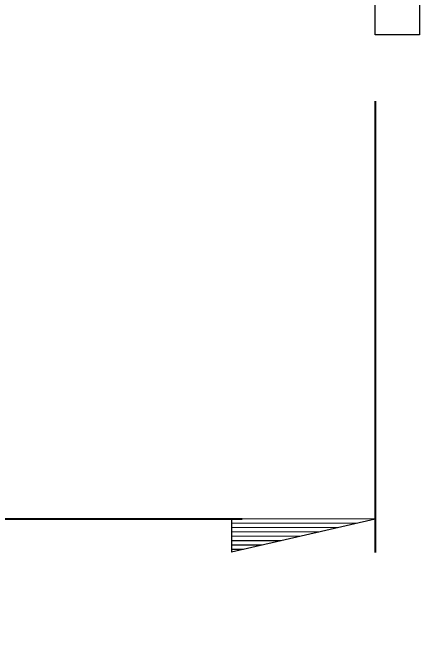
# Model space of a CAD drawing. Extents: x 83.6 to 158.5, y 132.1 to 157.1.
# Drawn here: x 128.673 to 130.966, y 135.503 to 139.014 of the extents above; entities that cross this region are included whole.
import ezdxf

# ---------------------------------------------------------------- set-up
doc = ezdxf.new("R2010")
doc.units = 0
doc.header["$LTSCALE"] = 0.5
doc.header["$MEASUREMENT"] = 0
doc.layers.get('0').update_dxf_attribs({"linetype": 'CONTINUOUS'})
doc.layers.get('DEFPOINTS').update_dxf_attribs({"linetype": 'CONTINUOUS'})
doc.layers.add('AM_5', color=3, linetype='CONTINUOUS', lineweight=15)
doc.styles.add('pamphlet', font='segoeui.ttf', dxfattribs={"height": 1})
doc.dimstyles.new('PAMPHLET$0', dxfattribs={"dimtxt": 1, "dimasz": 1.5, "dimexe": 0.1875, "dimexo": 0.375, "dimgap": 0.09375, "dimtad": 0, "dimtih": 1, "dimtoh": 1, "dimdec": 4, "dimzin": 0, "dimdsep": 46, "dimlunit": 4, "dimtxsty": 'pamphlet', "dimblk1": 'BFL', "dimblk2": 'BFL', "dimsah": 1, "dimcen": -0.09375, "dimadec": 0, "dimazin": 0, "dimtfac": 1, "dimtdec": 4, "dimtofl": 0, "dimtmove": 0, "dimatfit": 1, "dimldrblk": 'BFL', "dimfxl": 0, "dimtolj": 1, "dimtzin": 0, "dimarcsym": 0})

# ---------------------------------------------------------------- blocks, each defined once
blk = doc.blocks.new('BFL')
for p, q in [((-1.0798, 0.0014), (-1.0801, -0.2487)), ((0, 0), (-1.0801, -0.2487)), ((0, 0), (-1.0798, 0.0014)), ((-0.1414, -0.0326), (-1.0799, -0.0314)), ((-0.2827, -0.0651), (-1.0799, -0.0641)), ((-0.5655, -0.1302), (-1.08, -0.1295)), ((-0.4241, -0.0977), (-1.0799, -0.0968)), ((-0.7068, -0.1628), (-1.08, -0.1623)), ((-0.8482, -0.1953), (-1.0801, -0.195)), ((-0.9896, -0.2279), (-1.0801, -0.2277))]:
    blk.add_line(p, q)
blk = doc.blocks.new('*D11')
at = {"layer": 'AM_5', "color": 0, "lineweight": -2, "ltscale": 0.75, "transparency": 16777216}
for p, q in [((85.7236, 138.5135), (85.7236, 135.9722)), ((130.7159, 138.5135), (130.7159, 135.9722)), ((86.4736, 136.1597), (106.7236, 136.1597)), ((129.9659, 136.1597), (109.7159, 136.1597))]:
    blk.add_line(p, q, dxfattribs=at)
at = {"layer": 'DEFPOINTS', "color": 0, "ltscale": 0.75, "transparency": 16777216}
for p in [(85.7236, 138.8885), (130.7159, 138.8885), (130.7159, 136.1597)]:
    blk.add_point(p, dxfattribs=at)
at = {"layer": 'AM_5', "color": 0, "lineweight": -2, "ltscale": 0.75, "transparency": 16777216, "xscale": 0.75, "yscale": 0.75, "zscale": 0.75, "rotation": 180}
blk.add_blockref('BFL', (85.7236, 136.1597), dxfattribs=at)
at = {"layer": 'AM_5', "color": 0, "lineweight": -2, "ltscale": 0.75, "transparency": 16777216, "xscale": 0.75, "yscale": 0.75, "zscale": 0.75}
blk.add_blockref('BFL', (130.7159, 136.1597), dxfattribs=at)
at = {"layer": 'AM_5', "color": 0, "ltscale": 0.75, "transparency": 16777216, "insert": (108.2198, 136.1597), "char_height": 1, "attachment_point": 5, "style": 'pamphlet'}
blk.add_mtext('\\A1;3\'-9"', dxfattribs=at)

msp = doc.modelspace()

# ---------------------------------------------------------------- linework, layer by layer
at = {"layer": 'AM_5', "color": 0, "ltscale": 0.75}
msp.add_lwpolyline([(130.96588, 138.88848), (130.71588, 138.88848), (130.71588, 144.88848), (130.96588, 144.88848)], close=True, dxfattribs=at)

# ---------------------------------------------------------------- dimensions: what is measured, and where the dimension line sits
dim = msp.add_linear_dim(base=(130.715881, 136.159687), p1=(85.723626, 138.888482), p2=(130.715881, 138.888482), angle=0, dimstyle='PAMPHLET$0', override={"dimasz": 0.75}, dxfattribs=at)
dim.commit()
dim.dimension.update_dxf_attribs({"geometry": '*D11', "text_midpoint": (108.219754, 136.159687)})

doc.saveas('drawing.dxf')
